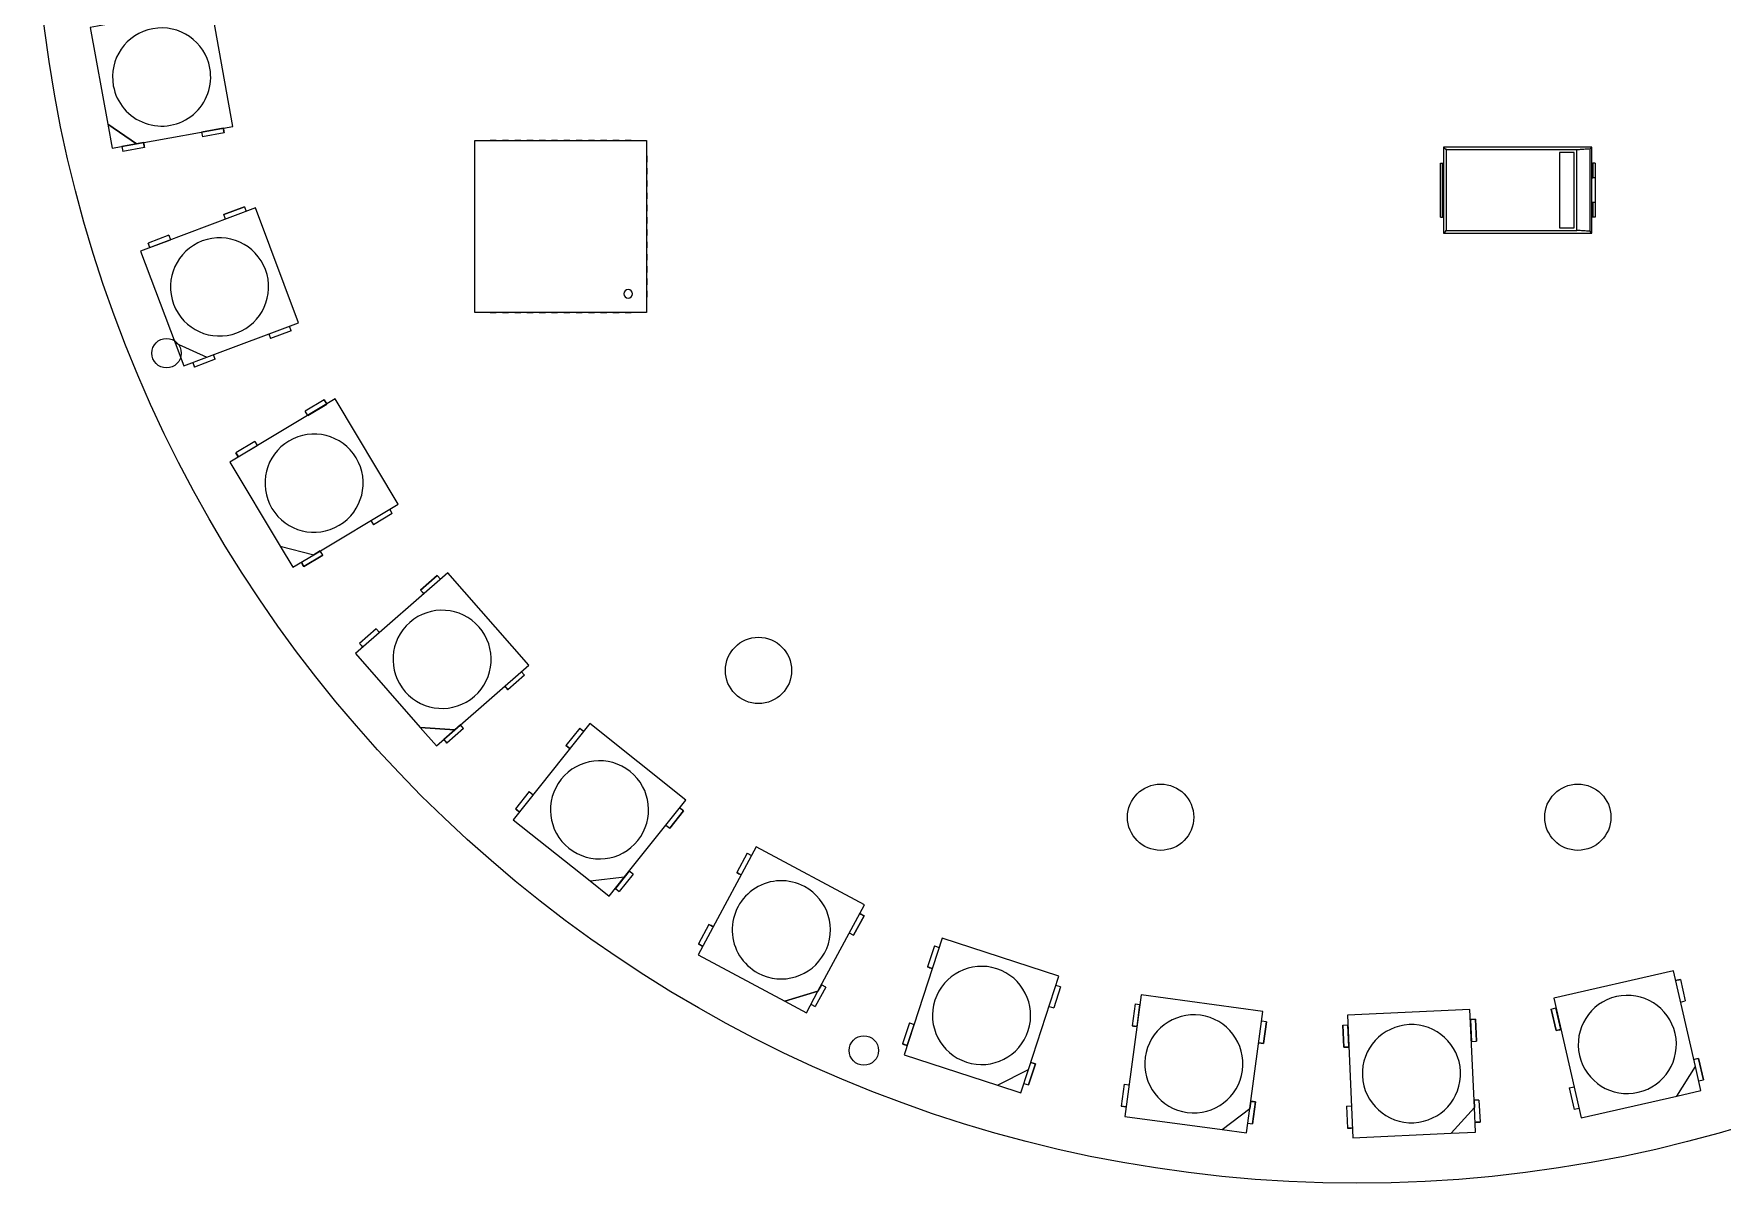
# Model space of a CAD drawing. Extents: x -54 to 54, y -54 to 54.
# Drawn here: x -53.9 to 14.9, y -53.9 to -7.1 of the extents above; entities that cross this region are included whole.
import ezdxf

# ---------------------------------------------------------------- set-up
doc = ezdxf.new("R2010")
doc.units = 0
doc.layers.get('0').update_dxf_attribs({"linetype": 'continuous'})

# ---------------------------------------------------------------- blocks, each defined once
blk = doc.blocks.new('PART__FEATURE238')
at = {"color": 0}
for p, q in [((12.894, -45.264), (8.02, -46.38)), ((13.787, -49.163), (12.894, -45.264)), ((13.178, -45.609), (12.983, -45.654)), ((13.178, -45.609), (13.379, -46.486)), ((7.914, -46.815), (8.109, -46.77)), ((8.02, -46.38), (9.136, -51.254)), ((8.31, -47.647), (8.109, -46.77)), ((13.184, -46.531), (13.379, -46.486)), ((7.914, -46.815), (8.115, -47.692)), ((8.115, -47.692), (7.914, -46.815)), ((8.31, -47.647), (8.115, -47.692)), ((13.915, -48.826), (13.72, -48.871)), ((13.915, -48.826), (14.115, -49.703)), ((14.115, -49.703), (13.915, -48.826)), ((13.035, -50.361), (13.787, -49.163)), ((14.01, -50.138), (13.787, -49.163)), ((8.651, -50.031), (8.846, -49.987)), ((8.651, -50.031), (8.852, -50.909)), ((8.651, -50.031), (8.852, -50.909)), ((13.035, -50.361), (14.01, -50.138)), ((13.921, -49.748), (14.115, -49.703)), ((9.047, -50.864), (8.852, -50.909)), ((9.136, -51.254), (13.035, -50.361))]:
    blk.add_line(p, q, dxfattribs=at)
for points in [[(12.983, -45.654), (13.032, -45.643), (13.08, -45.631), (13.129, -45.62), (13.178, -45.609)], [(8.115, -47.692), (8.164, -47.681), (8.213, -47.67), (8.261, -47.659), (8.31, -47.647)], [(13.72, -48.871), (13.768, -48.859), (13.817, -48.848), (13.866, -48.837), (13.915, -48.826)]]:
    blk.add_lwpolyline(points, dxfattribs=at)
for start, end in [(102.9, -77.1), (-77.1, 102.9)]:
    blk.add_arc((11.015, -48.259), 2, start, end, dxfattribs=at)
blk = doc.blocks.new('PART__FEATURE067')
at = {"color": 0}
for p, q in [((-35.943, -11.429), (-28.943, -11.429)), ((-35.943, -18.429), (-35.943, -11.429)), ((-35.318, -11.419), (-35.068, -11.419)), ((-35.318, -11.429), (-35.318, -11.419)), ((-35.318, -11.429), (-35.068, -11.429)), ((-35.068, -11.429), (-35.068, -11.419)), ((-34.818, -11.419), (-34.568, -11.419)), ((-34.818, -11.429), (-34.818, -11.419)), ((-34.818, -11.429), (-34.568, -11.429)), ((-34.568, -11.429), (-34.568, -11.419)), ((-34.318, -11.419), (-34.068, -11.419)), ((-34.318, -11.429), (-34.318, -11.419)), ((-34.318, -11.429), (-34.068, -11.429)), ((-34.068, -11.429), (-34.068, -11.419)), ((-33.818, -11.419), (-33.568, -11.419)), ((-33.818, -11.429), (-33.818, -11.419)), ((-33.818, -11.429), (-33.568, -11.429)), ((-33.568, -11.429), (-33.568, -11.419)), ((-33.318, -11.419), (-33.068, -11.419)), ((-33.318, -11.429), (-33.318, -11.419)), ((-33.318, -11.429), (-33.068, -11.429)), ((-33.068, -11.429), (-33.068, -11.419)), ((-32.818, -11.419), (-32.568, -11.419)), ((-32.818, -11.429), (-32.818, -11.419)), ((-32.818, -11.429), (-32.568, -11.429)), ((-32.568, -11.429), (-32.568, -11.419)), ((-32.318, -11.419), (-32.068, -11.419)), ((-32.318, -11.429), (-32.318, -11.419)), ((-32.318, -11.429), (-32.068, -11.429)), ((-32.068, -11.429), (-32.068, -11.419)), ((-31.818, -11.419), (-31.568, -11.419)), ((-31.818, -11.429), (-31.818, -11.419)), ((-31.818, -11.429), (-31.568, -11.429)), ((-31.568, -11.429), (-31.568, -11.419)), ((-31.318, -11.419), (-31.068, -11.419)), ((-31.318, -11.429), (-31.318, -11.419)), ((-31.318, -11.429), (-31.068, -11.429)), ((-31.068, -11.429), (-31.068, -11.419)), ((-30.818, -11.419), (-30.568, -11.419)), ((-30.818, -11.429), (-30.818, -11.419)), ((-30.818, -11.429), (-30.568, -11.429)), ((-30.568, -11.429), (-30.568, -11.419)), ((-30.318, -11.419), (-30.068, -11.419)), ((-30.318, -11.429), (-30.318, -11.419)), ((-30.318, -11.429), (-30.068, -11.429)), ((-30.068, -11.429), (-30.068, -11.419)), ((-29.818, -11.419), (-29.568, -11.419)), ((-29.818, -11.429), (-29.818, -11.419)), ((-29.818, -11.429), (-29.568, -11.429)), ((-29.568, -11.429), (-29.568, -11.419)), ((-28.943, -11.429), (-28.943, -18.429)), ((-35.953, -12.054), (-35.943, -12.054)), ((-35.953, -12.054), (-35.953, -12.304)), ((-35.953, -12.304), (-35.943, -12.304)), ((-35.943, -12.304), (-35.943, -12.054)), ((-28.933, -12.054), (-28.943, -12.054)), ((-28.943, -12.304), (-28.933, -12.304)), ((-28.933, -12.054), (-28.933, -12.304)), ((-35.953, -12.554), (-35.943, -12.554)), ((-35.953, -12.554), (-35.953, -12.804)), ((-35.953, -12.804), (-35.943, -12.804)), ((-35.953, -13.054), (-35.943, -13.054)), ((-35.953, -13.054), (-35.953, -13.304)), ((-35.943, -12.804), (-35.943, -12.554)), ((-35.943, -13.304), (-35.943, -13.054)), ((-28.943, -12.554), (-28.943, -12.804)), ((-28.943, -12.554), (-28.933, -12.554)), ((-28.943, -12.804), (-28.933, -12.804)), ((-28.943, -13.054), (-28.943, -13.304)), ((-28.943, -13.054), (-28.933, -13.054)), ((-28.933, -12.554), (-28.933, -12.804)), ((-28.933, -13.054), (-28.933, -13.304)), ((-35.953, -13.304), (-35.943, -13.304)), ((-35.953, -13.554), (-35.943, -13.554)), ((-35.953, -13.554), (-35.953, -13.804)), ((-35.943, -13.804), (-35.943, -13.554)), ((-28.943, -13.304), (-28.933, -13.304)), ((-28.943, -13.554), (-28.933, -13.554)), ((-28.933, -13.554), (-28.933, -13.804)), ((-35.953, -13.804), (-35.943, -13.804)), ((-35.953, -14.054), (-35.943, -14.054)), ((-35.953, -14.054), (-35.953, -14.304)), ((-35.953, -14.304), (-35.943, -14.304)), ((-35.943, -14.304), (-35.943, -14.054)), ((-28.943, -13.804), (-28.933, -13.804)), ((-28.943, -14.054), (-28.933, -14.054)), ((-28.943, -14.304), (-28.933, -14.304)), ((-28.933, -14.054), (-28.933, -14.304)), ((-35.953, -14.554), (-35.943, -14.554)), ((-35.953, -14.554), (-35.953, -14.804)), ((-35.953, -14.804), (-35.943, -14.804)), ((-35.953, -15.054), (-35.943, -15.054)), ((-35.953, -15.054), (-35.953, -15.304)), ((-35.943, -14.804), (-35.943, -14.554)), ((-35.943, -15.304), (-35.943, -15.054)), ((-28.943, -14.554), (-28.933, -14.554)), ((-28.943, -14.804), (-28.933, -14.804)), ((-28.943, -15.054), (-28.933, -15.054)), ((-28.933, -14.554), (-28.933, -14.804)), ((-28.933, -15.054), (-28.933, -15.304)), ((-35.953, -15.304), (-35.943, -15.304)), ((-35.953, -15.554), (-35.943, -15.554)), ((-35.953, -15.554), (-35.953, -15.804)), ((-35.953, -15.804), (-35.943, -15.804)), ((-35.943, -15.804), (-35.943, -15.554)), ((-28.943, -15.304), (-28.933, -15.304)), ((-28.943, -15.554), (-28.933, -15.554)), ((-28.943, -15.804), (-28.933, -15.804)), ((-28.933, -15.554), (-28.933, -15.804)), ((-35.953, -16.054), (-35.943, -16.054)), ((-35.953, -16.054), (-35.953, -16.304)), ((-35.953, -16.304), (-35.943, -16.304)), ((-35.943, -16.304), (-35.943, -16.054)), ((-28.943, -16.054), (-28.943, -16.304)), ((-28.943, -16.054), (-28.933, -16.054)), ((-28.943, -16.304), (-28.933, -16.304)), ((-28.933, -16.054), (-28.933, -16.304)), ((-35.953, -16.554), (-35.943, -16.554)), ((-35.953, -16.554), (-35.953, -16.804)), ((-35.953, -16.804), (-35.943, -16.804)), ((-35.953, -17.054), (-35.943, -17.054)), ((-35.953, -17.054), (-35.953, -17.304)), ((-35.943, -16.804), (-35.943, -16.554)), ((-35.943, -17.304), (-35.943, -17.054)), ((-28.943, -16.554), (-28.943, -16.804)), ((-28.943, -16.554), (-28.933, -16.554)), ((-28.943, -16.804), (-28.933, -16.804)), ((-28.943, -17.054), (-28.943, -17.304)), ((-28.943, -17.054), (-28.933, -17.054)), ((-28.933, -16.554), (-28.933, -16.804)), ((-28.933, -17.054), (-28.933, -17.304)), ((-35.953, -17.304), (-35.943, -17.304)), ((-35.953, -17.554), (-35.943, -17.554)), ((-35.953, -17.554), (-35.953, -17.804)), ((-35.953, -17.804), (-35.943, -17.804)), ((-28.943, -17.304), (-28.933, -17.304)), ((-28.943, -17.554), (-28.943, -17.804)), ((-28.943, -17.554), (-28.933, -17.554)), ((-28.943, -17.804), (-28.933, -17.804)), ((-28.933, -17.554), (-28.933, -17.804)), ((-28.943, -18.429), (-35.943, -18.429)), ((-35.318, -18.429), (-35.318, -18.439)), ((-35.318, -18.439), (-35.068, -18.439)), ((-35.068, -18.439), (-35.068, -18.429)), ((-34.818, -18.439), (-34.818, -18.429)), ((-34.818, -18.439), (-34.568, -18.439)), ((-34.568, -18.439), (-34.568, -18.429)), ((-34.318, -18.439), (-34.318, -18.429)), ((-34.318, -18.439), (-34.068, -18.439)), ((-34.068, -18.439), (-34.068, -18.429)), ((-33.818, -18.439), (-33.818, -18.429)), ((-33.818, -18.439), (-33.568, -18.439)), ((-33.568, -18.439), (-33.568, -18.429)), ((-33.318, -18.439), (-33.318, -18.429)), ((-33.318, -18.439), (-33.068, -18.439)), ((-33.068, -18.439), (-33.068, -18.429)), ((-32.818, -18.439), (-32.818, -18.429)), ((-32.818, -18.439), (-32.568, -18.439)), ((-32.568, -18.439), (-32.568, -18.429)), ((-32.318, -18.439), (-32.318, -18.429)), ((-32.318, -18.439), (-32.068, -18.439)), ((-32.068, -18.439), (-32.068, -18.429)), ((-31.818, -18.439), (-31.818, -18.429)), ((-31.818, -18.439), (-31.568, -18.439)), ((-31.568, -18.439), (-31.568, -18.429)), ((-31.318, -18.439), (-31.318, -18.429)), ((-31.318, -18.439), (-31.068, -18.439)), ((-31.068, -18.439), (-31.068, -18.429)), ((-30.818, -18.439), (-30.818, -18.429)), ((-30.818, -18.439), (-30.568, -18.439)), ((-30.568, -18.439), (-30.568, -18.429)), ((-30.318, -18.439), (-30.318, -18.429)), ((-30.318, -18.439), (-30.068, -18.439)), ((-30.068, -18.439), (-30.068, -18.429)), ((-29.818, -18.439), (-29.818, -18.429)), ((-29.818, -18.439), (-29.568, -18.439)), ((-29.568, -18.439), (-29.568, -18.429))]:
    blk.add_line(p, q, dxfattribs=at)
for start, end in [(0, 180), (-180, 0), (-180, 0)]:
    blk.add_arc((-29.693, -17.679), 0.175, start, end, dxfattribs=at)
blk = doc.blocks.new('PART__FEATURE243')
at = {"color": 0}
for p, q in [((-41.632, -21.959), (-45.922, -24.527)), ((-42.078, -21.993), (-42.85, -22.455)), ((-42.078, -21.993), (-41.975, -22.165)), ((-39.064, -26.25), (-41.632, -21.959)), ((-42.747, -22.627), (-42.85, -22.455)), ((-42.747, -22.627), (-41.975, -22.165)), ((-42.747, -22.627), (-41.975, -22.165)), ((-44.909, -23.688), (-45.682, -24.15)), ((-44.909, -23.688), (-45.682, -24.15)), ((-45.579, -24.322), (-44.807, -23.86)), ((-44.909, -23.688), (-44.807, -23.86)), ((-45.922, -24.527), (-43.868, -27.959)), ((-45.579, -24.322), (-45.682, -24.15)), ((-42.496, -28.304), (-39.064, -26.25)), ((-39.305, -26.627), (-40.077, -27.089)), ((-39.305, -26.627), (-39.407, -26.455)), ((-40.18, -26.917), (-40.077, -27.089)), ((-43.868, -27.959), (-43.355, -28.818)), ((-43.868, -27.959), (-42.496, -28.304)), ((-42.239, -28.15), (-42.496, -28.304)), ((-42.136, -28.322), (-42.239, -28.15)), ((-43.355, -28.818), (-42.496, -28.304)), ((-43.011, -28.612), (-42.909, -28.784)), ((-42.136, -28.322), (-42.909, -28.784)), ((-42.909, -28.784), (-42.136, -28.322))]:
    blk.add_line(p, q, dxfattribs=at)
for points in [[(-41.975, -22.165), (-42.001, -22.122), (-42.026, -22.079), (-42.052, -22.036), (-42.078, -21.993)], [(-45.682, -24.15), (-45.656, -24.193), (-45.63, -24.236), (-45.605, -24.279), (-45.579, -24.322)], [(-42.909, -28.784), (-42.934, -28.741), (-42.96, -28.698), (-42.986, -28.655), (-43.011, -28.612)]]:
    blk.add_lwpolyline(points, dxfattribs=at)
for start, end in [(30.9, -149.1), (-149.1, 30.9)]:
    blk.add_arc((-42.493, -25.389), 2, start, end, dxfattribs=at)
blk = doc.blocks.new('PART__FEATURE245')
at = {"color": 0}
for p, q in [((-46.692, -5.932), (-51.611, -6.826)), ((-47.121, -5.807), (-48.007, -5.968)), ((-47.971, -6.164), (-48.007, -5.968)), ((-47.121, -5.807), (-47.085, -6.003)), ((-45.798, -10.851), (-46.692, -5.932)), ((-51.611, -6.826), (-50.896, -10.761)), ((-50.368, -6.397), (-51.253, -6.558)), ((-50.368, -6.397), (-51.253, -6.558)), ((-51.218, -6.754), (-51.253, -6.558)), ((-50.368, -6.397), (-50.332, -6.593)), ((-50.896, -10.761), (-50.717, -11.745)), ((-50.896, -10.761), (-49.733, -11.566)), ((-49.733, -11.566), (-50.896, -10.761)), ((-49.733, -11.566), (-45.798, -10.851)), ((-46.191, -10.923), (-47.077, -11.084)), ((-46.156, -11.12), (-46.191, -10.923)), ((-50.717, -11.745), (-49.733, -11.566)), ((-49.438, -11.513), (-50.324, -11.674)), ((-50.324, -11.674), (-50.288, -11.871)), ((-49.402, -11.71), (-49.438, -11.513)), ((-47.077, -11.084), (-47.041, -11.28)), ((-46.156, -11.12), (-47.041, -11.28)), ((-49.402, -11.71), (-50.288, -11.871))]:
    blk.add_line(p, q, dxfattribs=at)
for points in [[(-48.007, -5.968), (-47.998, -6.017), (-47.989, -6.066), (-47.98, -6.115), (-47.971, -6.164)], [(-51.253, -6.558), (-51.244, -6.607), (-51.236, -6.656), (-51.227, -6.705), (-51.218, -6.754)], [(-46.191, -10.923), (-46.182, -10.972), (-46.173, -11.021), (-46.165, -11.07), (-46.156, -11.12)], [(-49.438, -11.513), (-49.429, -11.562), (-49.42, -11.611), (-49.411, -11.66), (-49.402, -11.71)]]:
    blk.add_lwpolyline(points, dxfattribs=at)
for start, end in [(10.3, -169.7), (-169.7, 10.3)]:
    blk.add_arc((-48.705, -8.839), 2, start, end, dxfattribs=at)
blk = doc.blocks.new('PART__FEATURE246')
at = {"color": 0}
for p, q in [((-44.883, -14.173), (-49.563, -15.933)), ((-45.328, -14.127), (-46.17, -14.443)), ((-46.17, -14.443), (-45.328, -14.127)), ((-46.1, -14.631), (-46.17, -14.443)), ((-45.328, -14.127), (-45.258, -14.314)), ((-43.124, -18.854), (-44.883, -14.173)), ((-48.417, -15.288), (-49.259, -15.605)), ((-48.417, -15.288), (-49.259, -15.605)), ((-49.189, -15.792), (-49.259, -15.605)), ((-49.189, -15.792), (-48.347, -15.475)), ((-48.417, -15.288), (-48.347, -15.475)), ((-49.563, -15.933), (-48.156, -19.677)), ((-46.868, -20.261), (-43.124, -18.854)), ((-43.428, -19.182), (-44.27, -19.498)), ((-43.428, -19.182), (-43.498, -18.994)), ((-48.156, -19.677), (-47.804, -20.613)), ((-48.156, -19.677), (-46.868, -20.261)), ((-44.341, -19.311), (-44.27, -19.498)), ((-47.804, -20.613), (-46.868, -20.261)), ((-47.43, -20.472), (-47.359, -20.659)), ((-46.517, -20.343), (-47.359, -20.659)), ((-46.517, -20.343), (-46.587, -20.155))]:
    blk.add_line(p, q, dxfattribs=at)
for points in [[(-49.259, -15.605), (-49.242, -15.651), (-49.224, -15.698), (-49.207, -15.745), (-49.189, -15.792)], [(-47.359, -20.659), (-47.377, -20.612), (-47.395, -20.566), (-47.412, -20.519), (-47.43, -20.472)]]:
    blk.add_lwpolyline(points, dxfattribs=at)
for start, end in [(20.6, -159.4), (-159.4, 20.6)]:
    blk.add_arc((-46.344, -17.393), 2, start, end, dxfattribs=at)
blk = doc.blocks.new('PART__FEATURE244')
at = {"color": 0}
for p, q in [((-37.043, -29.04), (-40.805, -32.334)), ((-37.475, -29.153), (-38.153, -29.746)), ((-38.153, -29.746), (-37.475, -29.153)), ((-37.475, -29.153), (-37.344, -29.304)), ((-33.749, -32.802), (-37.043, -29.04)), ((-38.021, -29.897), (-38.153, -29.746)), ((-39.958, -31.327), (-40.636, -31.92)), ((-39.958, -31.327), (-39.827, -31.477)), ((-40.805, -32.334), (-38.17, -35.343)), ((-40.504, -32.07), (-40.636, -31.92)), ((-36.759, -35.437), (-33.749, -32.802)), ((-34.727, -33.659), (-34.596, -33.809)), ((-33.919, -33.216), (-34.596, -33.809)), ((-33.919, -33.216), (-34.05, -33.066)), ((-38.17, -35.343), (-37.511, -36.096)), ((-38.17, -35.343), (-36.759, -35.437)), ((-36.759, -35.437), (-38.17, -35.343)), ((-37.511, -36.096), (-36.759, -35.437)), ((-36.533, -35.239), (-37.21, -35.832)), ((-36.401, -35.39), (-37.079, -35.983)), ((-36.401, -35.39), (-36.533, -35.239)), ((-37.21, -35.832), (-37.079, -35.983))]:
    blk.add_line(p, q, dxfattribs=at)
for points in [[(-38.153, -29.746), (-38.12, -29.784), (-38.087, -29.821), (-38.054, -29.859), (-38.021, -29.897)], [(-40.636, -31.92), (-40.603, -31.957), (-40.57, -31.995), (-40.537, -32.033), (-40.504, -32.07)], [(-34.596, -33.809), (-34.629, -33.771), (-34.662, -33.734), (-34.694, -33.696), (-34.727, -33.659)], [(-37.079, -35.983), (-37.112, -35.945), (-37.145, -35.907), (-37.177, -35.87), (-37.21, -35.832)]]:
    blk.add_lwpolyline(points, dxfattribs=at)
for start, end in [(41.2, -138.8), (-138.8, 41.2)]:
    blk.add_arc((-37.277, -32.568), 2, start, end, dxfattribs=at)
blk = doc.blocks.new('PART__FEATURE237')
at = {"color": 0}
for p, q in [((-0.572, -47.475), (-0.372, -47.466)), ((4.605, -46.839), (-0.39, -47.066)), ((-0.39, -47.066), (-0.163, -52.061)), ((-0.331, -48.365), (-0.372, -47.466)), ((4.786, -50.835), (4.605, -46.839)), ((4.823, -47.23), (4.623, -47.239)), ((4.623, -47.239), (4.664, -48.138)), ((4.823, -47.23), (4.864, -48.129)), ((4.864, -48.129), (4.823, -47.23)), ((-0.572, -47.475), (-0.531, -48.374)), ((-0.531, -48.374), (-0.572, -47.475)), ((4.664, -48.138), (4.864, -48.129)), ((-0.331, -48.365), (-0.531, -48.374)), ((-0.422, -50.771), (-0.222, -50.762)), ((-0.422, -50.771), (-0.381, -51.67)), ((3.833, -51.88), (4.786, -50.835)), ((4.972, -50.526), (4.773, -50.536)), ((4.773, -50.536), (4.786, -50.835)), ((4.773, -50.536), (4.786, -50.835)), ((4.832, -51.834), (4.786, -50.835)), ((4.972, -50.526), (5.013, -51.426)), ((4.813, -51.435), (5.013, -51.426)), ((-0.181, -51.661), (-0.381, -51.67)), ((-0.163, -52.061), (3.833, -51.88)), ((3.833, -51.88), (4.832, -51.834))]:
    blk.add_line(p, q, dxfattribs=at)
for points in [[(4.623, -47.239), (4.673, -47.237), (4.723, -47.234), (4.773, -47.232), (4.823, -47.23)], [(-0.531, -48.374), (-0.481, -48.372), (-0.431, -48.369), (-0.381, -48.367), (-0.331, -48.365)], [(5.013, -51.426), (4.963, -51.428), (4.913, -51.43), (4.863, -51.432), (4.813, -51.435)], [(-0.381, -51.67), (-0.331, -51.668), (-0.281, -51.666), (-0.231, -51.664), (-0.181, -51.661)]]:
    blk.add_lwpolyline(points, dxfattribs=at)
for start, end in [(92.6, -87.4), (-87.4, 92.6)]:
    blk.add_arc((2.221, -49.45), 2, start, end, dxfattribs=at)
blk = doc.blocks.new('PART__FEATURE242')
at = {"color": 0}
for p, q in [((-31.263, -35.188), (-34.376, -39.101)), ((-31.669, -35.376), (-32.229, -36.081)), ((-31.669, -35.376), (-31.512, -35.501)), ((-27.35, -38.3), (-31.263, -35.188)), ((-32.072, -36.205), (-32.229, -36.081)), ((-33.723, -37.959), (-34.283, -38.663)), ((-33.723, -37.959), (-33.566, -38.084)), ((-29.84, -41.431), (-27.35, -38.3)), ((-34.376, -39.101), (-31.245, -41.591)), ((-34.127, -38.788), (-34.283, -38.663)), ((-27.442, -38.738), (-28.003, -39.442)), ((-28.003, -39.442), (-27.442, -38.738)), ((-27.442, -38.738), (-27.599, -38.613)), ((-28.159, -39.318), (-28.003, -39.442)), ((-29.653, -41.196), (-30.214, -41.9)), ((-30.214, -41.9), (-29.653, -41.196)), ((-29.497, -41.321), (-29.653, -41.196)), ((-31.245, -41.591), (-29.84, -41.431)), ((-31.245, -41.591), (-30.463, -42.213)), ((-30.463, -42.213), (-29.84, -41.431)), ((-30.214, -41.9), (-30.057, -42.025)), ((-29.497, -41.321), (-30.057, -42.025))]:
    blk.add_line(p, q, dxfattribs=at)
for points in [[(-31.512, -35.501), (-31.551, -35.47), (-31.59, -35.439), (-31.629, -35.408), (-31.669, -35.376)], [(-32.229, -36.081), (-32.19, -36.112), (-32.151, -36.143), (-32.111, -36.174), (-32.072, -36.205)], [(-34.283, -38.663), (-34.244, -38.694), (-34.205, -38.726), (-34.166, -38.757), (-34.127, -38.788)], [(-27.599, -38.613), (-27.56, -38.645), (-27.521, -38.676), (-27.482, -38.707), (-27.442, -38.738)]]:
    blk.add_lwpolyline(points, dxfattribs=at)
for start, end in [(51.5, -128.5), (-128.5, 51.5)]:
    blk.add_arc((-30.863, -38.701), 2, start, end, dxfattribs=at)
blk = doc.blocks.new('PART__FEATURE241')
at = {"color": 0}
for p, q in [((-24.478, -40.205), (-26.841, -44.611)), ((-24.844, -40.463), (-25.269, -41.256)), ((-24.844, -40.463), (-24.667, -40.557)), ((-20.072, -42.568), (-24.478, -40.205)), ((-25.093, -41.351), (-25.269, -41.256)), ((-21.962, -46.093), (-20.072, -42.568)), ((-20.085, -43.015), (-20.51, -43.808)), ((-20.51, -43.808), (-20.085, -43.015)), ((-20.085, -43.015), (-20.261, -42.92)), ((-26.403, -43.371), (-26.828, -44.164)), ((-26.403, -43.371), (-26.227, -43.466)), ((-20.686, -43.713), (-20.51, -43.808)), ((-26.841, -44.611), (-23.316, -46.502)), ((-26.652, -44.259), (-26.828, -44.164)), ((-23.316, -46.502), (-21.962, -46.093)), ((-21.962, -46.093), (-23.316, -46.502)), ((-22.435, -46.974), (-21.962, -46.093)), ((-21.644, -45.923), (-22.069, -46.716)), ((-21.82, -45.828), (-21.962, -46.093)), ((-21.644, -45.923), (-21.82, -45.828)), ((-23.316, -46.502), (-22.435, -46.974)), ((-22.246, -46.622), (-22.069, -46.716))]:
    blk.add_line(p, q, dxfattribs=at)
for points in [[(-25.269, -41.256), (-25.225, -41.28), (-25.181, -41.303), (-25.137, -41.327), (-25.093, -41.351)], [(-20.261, -42.92), (-20.217, -42.944), (-20.173, -42.967), (-20.129, -42.991), (-20.085, -43.015)], [(-26.227, -43.466), (-26.271, -43.442), (-26.315, -43.418), (-26.359, -43.395), (-26.403, -43.371)], [(-26.828, -44.164), (-26.784, -44.188), (-26.74, -44.212), (-26.696, -44.235), (-26.652, -44.259)]]:
    blk.add_lwpolyline(points, dxfattribs=at)
for start, end in [(61.8, -118.2), (-118.2, 61.8)]:
    blk.add_arc((-23.456, -43.589), 2, start, end, dxfattribs=at)
blk = doc.blocks.new('PART__FEATURE240')
at = {"color": 0}
for p, q in [((-8.787, -46.24), (-9.457, -51.195)), ((-9.039, -46.609), (-9.159, -47.501)), ((-9.039, -46.609), (-8.841, -46.636)), ((-8.961, -47.528), (-8.841, -46.636)), ((-3.832, -46.91), (-8.787, -46.24)), ((-4.368, -50.873), (-3.832, -46.91)), ((-3.688, -47.333), (-3.886, -47.306)), ((-3.688, -47.333), (-3.808, -48.225)), ((-3.808, -48.225), (-3.688, -47.333)), ((-8.961, -47.528), (-9.159, -47.501)), ((-4.006, -48.198), (-3.808, -48.225)), ((-9.481, -49.879), (-9.602, -50.771)), ((-9.481, -49.879), (-9.283, -49.906)), ((-9.403, -50.798), (-9.602, -50.771)), ((-5.493, -51.73), (-4.368, -50.873)), ((-4.502, -51.864), (-4.368, -50.873)), ((-4.328, -50.576), (-4.368, -50.873)), ((-4.13, -50.603), (-4.328, -50.576)), ((-4.13, -50.603), (-4.25, -51.495)), ((-4.25, -51.495), (-4.13, -50.603)), ((-9.457, -51.195), (-5.493, -51.73)), ((-4.448, -51.468), (-4.25, -51.495)), ((-5.493, -51.73), (-4.502, -51.864))]:
    blk.add_line(p, q, dxfattribs=at)
for points in [[(-9.159, -47.501), (-9.11, -47.508), (-9.06, -47.514), (-9.011, -47.521), (-8.961, -47.528)], [(-3.808, -48.225), (-3.858, -48.218), (-3.907, -48.211), (-3.957, -48.204), (-4.006, -48.198)], [(-9.602, -50.771), (-9.552, -50.778), (-9.502, -50.785), (-9.453, -50.791), (-9.403, -50.798)], [(-4.328, -50.576), (-4.278, -50.583), (-4.229, -50.59), (-4.179, -50.596), (-4.13, -50.603)]]:
    blk.add_lwpolyline(points, dxfattribs=at)
for start, end in [(82.3, -97.7), (-97.7, 82.3)]:
    blk.add_arc((-6.645, -49.052), 2, start, end, dxfattribs=at)
blk = doc.blocks.new('PART__FEATURE239')
at = {"color": 0}
for p, q in [((-16.901, -43.927), (-18.447, -48.682)), ((-12.146, -45.472), (-16.901, -43.927)), ((-17.215, -44.246), (-17.493, -45.102)), ((-17.215, -44.246), (-17.025, -44.308)), ((-17.303, -45.163), (-17.493, -45.102)), ((-13.382, -49.276), (-12.146, -45.472)), ((-12.08, -45.914), (-12.358, -46.77)), ((-12.08, -45.914), (-12.27, -45.853)), ((-12.548, -46.709), (-12.358, -46.77)), ((-18.235, -47.384), (-18.513, -48.24)), ((-18.323, -48.302), (-18.045, -47.446)), ((-18.235, -47.384), (-18.045, -47.446)), ((-18.323, -48.302), (-18.513, -48.24)), ((-18.447, -48.682), (-14.642, -49.918)), ((-14.642, -49.918), (-13.382, -49.276)), ((-13.691, -50.227), (-13.382, -49.276)), ((-13.099, -49.053), (-13.377, -49.909)), ((-13.377, -49.909), (-13.099, -49.053)), ((-13.099, -49.053), (-13.29, -48.991)), ((-14.642, -49.918), (-13.691, -50.227)), ((-13.568, -49.847), (-13.377, -49.909))]:
    blk.add_line(p, q, dxfattribs=at)
for points in [[(-17.493, -45.102), (-17.446, -45.117), (-17.398, -45.133), (-17.351, -45.148), (-17.303, -45.163)], [(-18.513, -48.24), (-18.466, -48.256), (-18.418, -48.271), (-18.37, -48.287), (-18.323, -48.302)], [(-13.29, -48.991), (-13.242, -49.007), (-13.194, -49.022), (-13.147, -49.037), (-13.099, -49.053)]]:
    blk.add_lwpolyline(points, dxfattribs=at)
for start, end in [(72, -108), (-108, 72)]:
    blk.add_arc((-15.296, -47.077), 2, start, end, dxfattribs=at)
blk = doc.blocks.new('PART__FEATURE')
at = {"color": 0}
for centre, radius in [((0, 0), 53.914), ((-48.504, -20.091), 0.6), ((-24.384, -33.02), 1.35), ((-8, -39), 1.35), ((9, -39), 1.35), ((-20.091, -48.504), 0.6)]:
    blk.add_circle(centre, radius, dxfattribs=at)
blk = doc.blocks.new('PART__FEATURE004')
at = {"color": 0}
for p, q in [((3.4, -14.55), (3.4, -12.35)), ((3.4, -14.55), (3.4, -12.35)), ((3.487, -12.35), (3.53, -12.35)), ((3.487, -14.55), (3.487, -12.35)), ((3.53, -11.7), (3.53, -15.2)), ((9.57, -11.7), (3.53, -11.7)), ((3.638, -11.808), (3.638, -15.092)), ((8.962, -11.808), (3.638, -11.808)), ((8.854, -11.916), (8.254, -11.916)), ((8.254, -11.916), (8.254, -14.984)), ((8.254, -11.916), (8.254, -14.984)), ((8.854, -14.984), (8.854, -11.916)), ((8.854, -14.984), (8.854, -11.916)), ((9.57, -15.2), (9.57, -11.7)), ((9.57, -12.35), (9.613, -12.35)), ((9.613, -12.35), (9.613, -12.95)), ((9.7, -12.35), (9.7, -12.95)), ((9.7, -12.35), (9.7, -12.95)), ((9.57, -12.95), (9.613, -12.95)), ((9.7, -12.95), (9.7, -13.95)), ((9.613, -13.95), (9.57, -13.95)), ((9.613, -13.95), (9.57, -13.95)), ((9.613, -13.95), (9.613, -14.55)), ((9.7, -13.95), (9.7, -14.55)), ((9.7, -13.95), (9.7, -14.55)), ((3.53, -14.55), (3.487, -14.55)), ((3.638, -15.092), (8.962, -15.092)), ((8.254, -14.984), (8.854, -14.984)), ((8.254, -14.984), (8.854, -14.984)), ((9.613, -14.55), (9.57, -14.55)), ((3.53, -15.2), (9.57, -15.2))]:
    blk.add_line(p, q, dxfattribs=at)
for points in [[(3.4, -12.35), (3.45, -12.35), (3.487, -12.35)], [(3.53, -11.7), (3.565, -11.735), (3.601, -11.771), (3.638, -11.808)], [(9.497, -11.773), (9.447, -11.776), (9.397, -11.78), (9.347, -11.783), (9.297, -11.786), (9.247, -11.79), (9.197, -11.793), (9.148, -11.796), (9.098, -11.799), (9.048, -11.803), (8.998, -11.806), (8.962, -11.808)], [(8.962, -15.092), (8.962, -15.042), (8.962, -14.992), (8.962, -14.942), (8.962, -14.892), (8.962, -14.842), (8.962, -14.792), (8.962, -14.742), (8.962, -14.692), (8.962, -14.642), (8.962, -14.592), (8.962, -14.542), (8.962, -14.492), (8.962, -14.442), (8.962, -14.392), (8.962, -14.342), (8.962, -14.292), (8.962, -14.242), (8.962, -14.192), (8.962, -14.142), (8.962, -14.092), (8.962, -14.042), (8.962, -13.992), (8.962, -13.942), (8.962, -13.892), (8.962, -13.842), (8.962, -13.792), (8.962, -13.742), (8.962, -13.692), (8.962, -13.642), (8.962, -13.592), (8.962, -13.542), (8.962, -13.492), (8.962, -13.442), (8.962, -13.392), (8.962, -13.342), (8.962, -13.292), (8.962, -13.242), (8.962, -13.192), (8.962, -13.142), (8.962, -13.092), (8.962, -13.042), (8.962, -12.992), (8.962, -12.942), (8.962, -12.892), (8.962, -12.842), (8.962, -12.792), (8.962, -12.742), (8.962, -12.692), (8.962, -12.642), (8.962, -12.592), (8.962, -12.542), (8.962, -12.492), (8.962, -12.442), (8.962, -12.392), (8.962, -12.342), (8.962, -12.292), (8.962, -12.242), (8.962, -12.192), (8.962, -12.142), (8.962, -12.092), (8.962, -12.042), (8.962, -11.992), (8.962, -11.942), (8.962, -11.892), (8.962, -11.842), (8.962, -11.808)], [(9.57, -11.7), (9.535, -11.735), (9.497, -11.773)], [(9.497, -15.127), (9.497, -15.077), (9.497, -15.027), (9.497, -14.977), (9.497, -14.927), (9.497, -14.877), (9.497, -14.827), (9.497, -14.777), (9.497, -14.727), (9.497, -14.677), (9.497, -14.627), (9.497, -14.577), (9.497, -14.527), (9.497, -14.477), (9.497, -14.427), (9.497, -14.377), (9.497, -14.327), (9.497, -14.277), (9.497, -14.227), (9.497, -14.177), (9.497, -14.127), (9.497, -14.077), (9.497, -14.027), (9.497, -13.977), (9.497, -13.927), (9.497, -13.877), (9.497, -13.827), (9.497, -13.777), (9.497, -13.727), (9.497, -13.677), (9.497, -13.627), (9.497, -13.577), (9.497, -13.527), (9.497, -13.477), (9.497, -13.427), (9.497, -13.377), (9.497, -13.327), (9.497, -13.277), (9.497, -13.227), (9.497, -13.177), (9.497, -13.127), (9.497, -13.077), (9.497, -13.027), (9.497, -12.977), (9.497, -12.927), (9.497, -12.877), (9.497, -12.827), (9.497, -12.777), (9.497, -12.727), (9.497, -12.677), (9.497, -12.627), (9.497, -12.577), (9.497, -12.527), (9.497, -12.477), (9.497, -12.427), (9.497, -12.377), (9.497, -12.327), (9.497, -12.277), (9.497, -12.227), (9.497, -12.177), (9.497, -12.127), (9.497, -12.077), (9.497, -12.027), (9.497, -11.977), (9.497, -11.927), (9.497, -11.877), (9.497, -11.827), (9.497, -11.777), (9.497, -11.773)], [(9.7, -12.35), (9.65, -12.35), (9.613, -12.35)], [(9.7, -12.95), (9.65, -12.95), (9.613, -12.95)], [(9.7, -13.95), (9.65, -13.95), (9.613, -13.95)], [(3.4, -14.55), (3.45, -14.55), (3.487, -14.55)], [(3.53, -15.2), (3.565, -15.165), (3.601, -15.129), (3.638, -15.092)], [(9.497, -15.127), (9.447, -15.124), (9.397, -15.12), (9.347, -15.117), (9.297, -15.114), (9.247, -15.11), (9.197, -15.107), (9.148, -15.104), (9.098, -15.101), (9.048, -15.097), (8.998, -15.094), (8.962, -15.092)], [(9.57, -15.2), (9.535, -15.165), (9.497, -15.127)], [(9.7, -14.55), (9.65, -14.55), (9.613, -14.55)]]:
    blk.add_lwpolyline(points, dxfattribs=at)

msp = doc.modelspace()

# ---------------------------------------------------------------- block references
at = {"color": 0}
for name in ['PART__FEATURE', 'PART__FEATURE245', 'PART__FEATURE067', 'PART__FEATURE004', 'PART__FEATURE246', 'PART__FEATURE243', 'PART__FEATURE244', 'PART__FEATURE242', 'PART__FEATURE241', 'PART__FEATURE239', 'PART__FEATURE238', 'PART__FEATURE240', 'PART__FEATURE237']:
    msp.add_blockref(name, (0, 0), dxfattribs=at)

doc.saveas('drawing.dxf')
